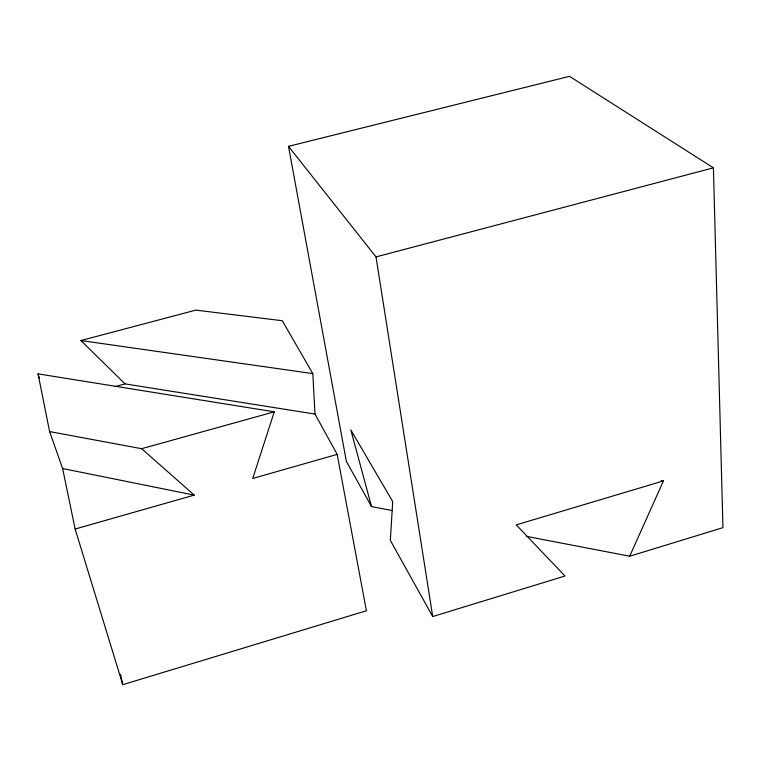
<?xml version="1.0" encoding="UTF-8"?>
<svg xmlns="http://www.w3.org/2000/svg" width="761" height="761" viewBox="0 0 761 761"><rect width="100%" height="100%" fill="white"/><g stroke="black" fill="none" stroke-linecap="round" stroke-linejoin="round"><path stroke-width="1.14" d="M274.264 411.825L252.728 478.45L337.171 454.393L366.412 610.76L122.778 684.672L75.139 529.038L62.621 468.538L49.598 431.573L38.05 373.86L274.264 411.825L141.66 448.705L49.598 431.573M526.203 536.324L629.699 556.215L663.449 480.904L661.109 480.524M392.467 510.621L371.53 506.598L350.831 429.936L392.714 501.585L390.336 540.396L432.724 616.543L564.985 576.029L516.243 524.881L663.449 480.904M629.699 556.215L722.95 527.649L713.409 167.848L569.494 76.328L288.495 146.331L346.369 461.385L371.53 506.598M75.139 529.038L194.264 495.107L141.66 448.705M114.721 386.674L125.051 383.886L314.997 414.079L337.171 454.393M288.495 146.331L376.001 256.904L713.409 167.848M125.051 383.886L80.904 340.538L195.853 310.117L282.264 320.714L312.819 373.613L314.997 414.079M80.904 340.538L312.819 373.613M62.621 468.538L194.264 495.107M38.05 373.86L39.239 378.084M120.457 674.227L122.778 684.672M376.001 256.904L432.724 616.543"/></g></svg>
